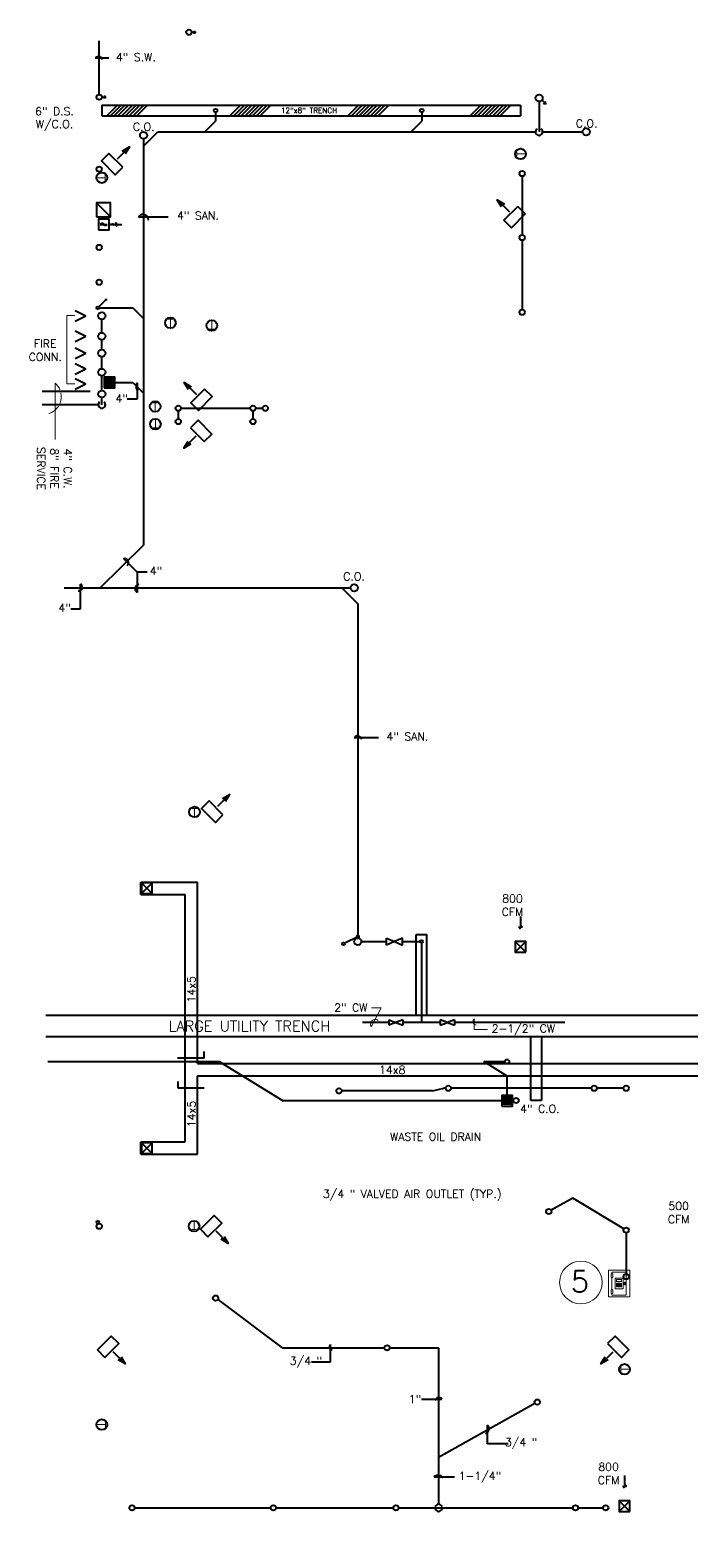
# Model space of a CAD drawing. Header units: inches. Extents: x 1071783 to 1074856, y 1075949 to 1078675.
# Drawn here: x 1071783 to 1072527, y 1076978 to 1078645 of the extents above; entities that cross this region are included whole.
import ezdxf
from ezdxf.enums import TextEntityAlignment as Align

# ---------------------------------------------------------------- set-up
doc = ezdxf.new("R2010")
doc.units = ezdxf.units.IN
doc.header["$MEASUREMENT"] = 0
doc.layers.get('0').update_dxf_attribs({"linetype": 'CONTINUOUS'})
for name, color, linetype, lineweight in [('M-BMCS', 211, 'CONTINUOUS', 20), ('M-CFM', 62, 'CONTINUOUS', 30), ('M-Diff', 172, 'CONTINUOUS', 40), ('M-DuctR', 7, 'CONTINUOUS', 40), ('M-DuctS', 21, 'CONTINUOUS', 40), ('M-Perim', 5, 'CONTINUOUS', 40), ('P-GCW', 132, 'CONTINUOUS', 40), ('P-San', 70, 'CONTINUOUS', 40), ('P-San-T', 231, 'CONTINUOUS', 20), ('P-Text', 50, 'CONTINUOUS', 20)]:
    doc.layers.add(name, color=color, linetype=linetype, lineweight=lineweight)
doc.styles.add('BGE', font='simplex.shx')

# ---------------------------------------------------------------- blocks, each defined once
blk = doc.blocks.new('PHTR')
at = {"linetype": 'Continuous'}
blk.add_line((0.92, 2.79), (0.92, 1.17), dxfattribs=at)
blk.add_lwpolyline([(0.73, 2.04), (0.92, 2.79), (1.1, 2.04)], dxfattribs=at)
blk.add_lwpolyline([(1.83, 1), (0, 1), (0, 0), (1.83, 0)], close=True, dxfattribs=at)
blk = doc.blocks.new('THERMO')
at = {"linetype": 'Continuous'}
blk.add_circle((0.01, -0.01), 0.5, dxfattribs=at)
at = {"layer": 'M-DuctS', "linetype": 'Continuous', "style": 'BGE'}
blk.add_text('T', height=0.75, rotation=360, dxfattribs=at).set_placement((0.01, -0.43), align=Align.CENTER)
blk.add_text('T', height=0.75, rotation=360, dxfattribs=at).set_placement((0.01, -0.43), align=Align.CENTER)
blk = doc.blocks.new('TSTAT')
at = {"linetype": 'Continuous'}
blk.add_blockref('THERMO', (0, -0.05), dxfattribs=at)
blk = doc.blocks.new('EXHST')
at = {"linetype": 'Continuous'}
for p, q in [((0.17, 0.5), (0.46, 0.5)), ((0.54, 0.5), (0.83, 0.5)), ((1.09, 0.5), (1.6, 0.5)), ((1.6, 0.5), (1.68, 0.67)), ((1.68, 0.67), (1.68, 0.33)), ((1.68, 0.33), (1.77, 0.5)), ((1.77, 0.5), (2.21, 0.5))]:
    blk.add_line(p, q, dxfattribs=at)
blk.add_lwpolyline([(0, 0), (1, 0), (1, 1), (0, 1)], close=True, dxfattribs=at)
blk.add_lwpolyline([(1.43, 0.42), (1.09, 0.5), (1.43, 0.58)], dxfattribs=at)
blk.add_circle((0.5, 0.5), 0.0417, dxfattribs=at)
for centre, start, end in [((0.33, 0.38), 48.3482, 143.1301), ((0.67, 0.62), 228.3482, 323.1301)]:
    blk.add_arc(centre, 0.208, start, end, dxfattribs=at)
blk = doc.blocks.new('MLC')
at = {"linetype": 'Continuous'}
for p, q in [((-0.58, 2.17), (-0.75, 2.17)), ((-0.75, 1.83), (-0.75, 2.17)), ((-0.58, 1.83), (-0.75, 1.83)), ((-0.67, 2.33), (0.67, 2.33)), ((-0.67, 2.17), (-0.67, 2.33)), ((-0.67, 0.67), (-0.67, 1.83)), ((-0.58, 1.83), (-0.58, 2.17)), ((0.67, 2.33), (0.67, 0.17)), ((-0.75, 0.67), (-0.75, 0.33)), ((-0.58, 0.67), (-0.75, 0.67)), ((-0.58, 0.33), (-0.75, 0.33)), ((-0.67, 0.17), (-0.67, 0.33)), ((0.67, 0.17), (-0.67, 0.17)), ((-0.58, 0.67), (-0.58, 0.33)), ((0.48, 1.38), (0.56, 1.38)), ((0.48, 1.38), (0.48, 1.12)), ((0.48, 1.12), (0.56, 1.12)), ((0.56, 1.38), (0.56, 1.12))]:
    blk.add_line(p, q, dxfattribs=at)
for points in [[(-1, 0), (1, 0), (1, 2.5), (-1, 2.5)], [(-0.75, 1.83), (-0.58, 1.83), (-0.58, 2.17), (-0.75, 2.17)], [(-0.38, 0.75), (0.38, 0.75), (0.38, 1.75), (-0.38, 1.75)], [(-0.23, 1.62), (0.23, 1.62), (0.23, 1.45), (-0.23, 1.45)], [(-0.23, 1.2), (-0.15, 1.2), (-0.15, 1.28), (-0.23, 1.28)], [(-0.23, 1.07), (-0.15, 1.07), (-0.15, 1.16), (-0.23, 1.16)], [(-0.23, 0.95), (-0.15, 0.95), (-0.15, 1.03), (-0.23, 1.03)], [(-0.1, 1.2), (-0.02, 1.2), (-0.02, 1.28), (-0.1, 1.28)], [(-0.1, 1.07), (-0.02, 1.07), (-0.02, 1.16), (-0.1, 1.16)], [(-0.1, 0.95), (-0.02, 0.95), (-0.02, 1.03), (-0.1, 1.03)], [(0.02, 1.2), (0.1, 1.2), (0.1, 1.28), (0.02, 1.28)], [(0.02, 1.07), (0.1, 1.07), (0.1, 1.16), (0.02, 1.16)], [(0.02, 0.95), (0.1, 0.95), (0.1, 1.03), (0.02, 1.03)], [(0.15, 1.2), (0.23, 1.2), (0.23, 1.28), (0.15, 1.28)], [(0.15, 1.07), (0.23, 1.07), (0.23, 1.16), (0.15, 1.16)], [(0.15, 0.95), (0.23, 0.95), (0.23, 1.03), (0.15, 1.03)]]:
    blk.add_lwpolyline(points, close=True, dxfattribs=at)

msp = doc.modelspace()

# ---------------------------------------------------------------- linework, layer by layer
at = {"layer": 'M-BMCS'}
msp.add_circle((1072403.1, 1077235.4), 24, dxfattribs=at)
at = {"layer": 'M-Diff'}
for p, q in [((1071857.9, 1078450.1), (1071873.9, 1078434.1)), ((1071908.6, 1077684.9), (1071920.6, 1077672.9)), ((1071908.6, 1077672.9), (1071920.6, 1077684.9)), ((1072335.3, 1077637), (1072335.3, 1077647.1)), ((1072337.3, 1077635), (1072333.3, 1077635)), ((1072335.2, 1077633), (1072333.3, 1077635)), ((1072337.3, 1077635), (1072335.3, 1077637)), ((1072329, 1077606.9), (1072341, 1077618.9)), ((1072329, 1077618.9), (1072341, 1077606.9)), ((1071908.5, 1077392.6), (1071920.5, 1077380.6)), ((1071908.5, 1077380.6), (1071920.5, 1077392.6)), ((1072452.3, 1077008), (1072452.3, 1077018.1)), ((1072454.3, 1077006), (1072450.3, 1077006)), ((1072452.2, 1077004), (1072450.3, 1077006)), ((1072454.3, 1077006), (1072452.3, 1077008)), ((1072446, 1076977.9), (1072458, 1076989.9)), ((1072446, 1076989.9), (1072458, 1076977.9))]:
    msp.add_line(p, q, dxfattribs=at)
for points in [[(1071857.9, 1078434.1), (1071873.9, 1078434.1), (1071873.9, 1078450.1), (1071857.9, 1078450.1)], [(1071908.6, 1077672.9), (1071920.6, 1077672.9), (1071920.6, 1077684.9), (1071908.6, 1077684.9)], [(1072341, 1077606.9), (1072341, 1077618.9), (1072329, 1077618.9), (1072329, 1077606.9)], [(1071908.5, 1077380.6), (1071920.5, 1077380.6), (1071920.5, 1077392.6), (1071908.5, 1077392.6)], [(1072458, 1076977.9), (1072458, 1076989.9), (1072446, 1076989.9), (1072446, 1076977.9)]]:
    msp.add_lwpolyline(points, close=True, dxfattribs=at)
at = {"layer": 'M-DuctS'}
for p, q in [((1071907.8, 1077685.9), (1071971.8, 1077685.9)), ((1071907.8, 1077671.9), (1071907.8, 1077685.9)), ((1071971.8, 1077481.9), (1071971.8, 1077685.9)), ((1071907.8, 1077671.9), (1071957.8, 1077671.9)), ((1071957.8, 1077393.6), (1071957.8, 1077671.9)), ((1071979.3, 1077487.9), (1071979.3, 1077495.4)), ((1071979.3, 1077487.9), (1071949.1, 1077487.9)), ((1071971.8, 1077481.9), (1072593, 1077481.9)), ((1071949.9, 1077453.9), (1071949.9, 1077461.5)), ((1071971.8, 1077467.9), (1072579, 1077467.9)), ((1071971.8, 1077379.6), (1071971.8, 1077467.9)), ((1071979.1, 1077453.9), (1071949.9, 1077453.9)), ((1071907.8, 1077379.6), (1071907.8, 1077393.6)), ((1071907.8, 1077393.6), (1071957.8, 1077393.6)), ((1071907.8, 1077379.6), (1071971.8, 1077379.6))]:
    msp.add_line(p, q, dxfattribs=at)
at = {"layer": 'P-GCW'}
for p, q in [((1072337, 1078479.9), (1072337, 1078413.9)), ((1072337, 1078407.9), (1072337, 1078329.9)), ((1071834, 1078328.9), (1071846, 1078322.9)), ((1071834, 1078316.9), (1071846, 1078322.9)), ((1071864, 1078303.9), (1071864, 1078318.9)), ((1071834, 1078305.9), (1071846, 1078299.9)), ((1071834, 1078293.9), (1071846, 1078299.9)), ((1071864, 1078284.9), (1071864, 1078295.9)), ((1071834, 1078286.9), (1071846, 1078280.9)), ((1071834, 1078274.9), (1071846, 1078280.9)), ((1071834, 1078269.4), (1071846, 1078263.4)), ((1071834, 1078257.4), (1071846, 1078263.4)), ((1071864, 1078263.4), (1071864, 1078276.9)), ((1071834, 1078252.2), (1071846, 1078246.2)), ((1071834, 1078240.2), (1071846, 1078246.2)), ((1071864, 1078238.9), (1071864, 1078255.4)), ((1071851, 1078237.9), (1071797.1, 1078237.9)), ((1071864, 1078222.9), (1071864, 1078230.9)), ((1071860, 1078222.9), (1071797.1, 1078222.9)), ((1071950, 1078215.9), (1071950, 1078206.9)), ((1071953, 1078218.9), (1072031, 1078218.9)), ((1072034, 1078215.9), (1072034, 1078206.9)), ((1072037, 1078218.9), (1072045, 1078218.9)), ((1072156, 1077618.9), (1072184.3, 1077618.9)), ((1072184.3, 1077614.9), (1072184.3, 1077622.9)), ((1072184.3, 1077622.9), (1072193.3, 1077618.9)), ((1072193.3, 1077618.9), (1072184.3, 1077614.9)), ((1072202.3, 1077622.9), (1072193.3, 1077618.9)), ((1072193.3, 1077618.9), (1072202.3, 1077614.9)), ((1072202.3, 1077614.9), (1072202.3, 1077622.9)), ((1072202.3, 1077618.9), (1072222.3, 1077618.9)), ((1072223.8, 1077617.4), (1072223.8, 1077527.9)), ((1072186.8, 1077527.9), (1072157.2, 1077527.9)), ((1072186.8, 1077530.9), (1072186.8, 1077524.9)), ((1072186.8, 1077530.9), (1072194.8, 1077527.9)), ((1072194.8, 1077527.9), (1072186.8, 1077524.9)), ((1072202.8, 1077530.9), (1072194.8, 1077527.9)), ((1072194.8, 1077527.9), (1072202.8, 1077524.9)), ((1072202.8, 1077530.9), (1072202.8, 1077524.9)), ((1072244.8, 1077527.9), (1072202.8, 1077527.9)), ((1072244.8, 1077530.9), (1072244.8, 1077524.9)), ((1072252.8, 1077527.9), (1072244.8, 1077530.9)), ((1072244.8, 1077524.9), (1072252.8, 1077527.9)), ((1072260.8, 1077530.9), (1072252.8, 1077527.9)), ((1072252.8, 1077527.9), (1072260.8, 1077524.9)), ((1072260.8, 1077530.9), (1072260.8, 1077524.9)), ((1072385, 1077527.9), (1072260.8, 1077527.9)), ((1072236, 1077450.9), (1072134, 1077450.9)), ((1072236, 1077450.9), (1072249, 1077453.9)), ((1072251, 1077453.9), (1072249, 1077453.9)), ((1072415, 1077453.9), (1072257, 1077453.9)), ((1072451, 1077453.9), (1072421, 1077453.9)), ((1072394, 1077330.3), (1072369.6, 1077316.7)), ((1072451.4, 1077295.8), (1072394, 1077330.3)), ((1072454, 1077291.3), (1072454, 1077244.9)), ((1071994.4, 1077216.1), (1072067, 1077161.9)), ((1072067, 1077161.9), (1072182, 1077161.9)), ((1072121.5, 1077146.2), (1072121.5, 1077165.7)), ((1072188, 1077161.9), (1072243, 1077161.9)), ((1072243, 1077161.9), (1072243, 1076985.9)), ((1072100, 1077146.2), (1072121.5, 1077146.2)), ((1072223.8, 1077104.2), (1072246.7, 1077104.2)), ((1072243, 1077038.9), (1072351.4, 1077099.5)), ((1072297.9, 1077054), (1072297.9, 1077074.8)), ((1072321.3, 1077054), (1072297.9, 1077054)), ((1072238.1, 1077016.6), (1072260.9, 1077016.6)), ((1071901, 1076981.9), (1072054, 1076981.9)), ((1072060, 1076981.9), (1072192, 1076981.9)), ((1072198, 1076981.9), (1072394, 1076981.9)), ((1072400, 1076981.9), (1072428, 1076981.9))]:
    msp.add_line(p, q, dxfattribs=at)
for centre, radius in [((1071861, 1078487.9), 3), ((1072337, 1078482.9), 3), ((1072337, 1078410.9), 3), ((1071861, 1078399.9), 3), ((1071861, 1078360.7), 3), ((1072337, 1078326.9), 3), ((1071864, 1078322.9), 4), ((1071864, 1078299.9), 4), ((1071864, 1078280.9), 4), ((1071864, 1078259.4), 4), ((1071864, 1078234.9), 4), ((1071950, 1078218.9), 3), ((1072034, 1078218.9), 3), ((1072048, 1078218.9), 3), ((1071950, 1078203.9), 3), ((1072034, 1078203.9), 3), ((1072223.8, 1077618.9), 1.5), ((1072131, 1077450.9), 3), ((1072254, 1077453.9), 3), ((1072418, 1077453.9), 3), ((1072454, 1077453.9), 3), ((1072367, 1077315.3), 3), ((1071861.1, 1077298.7), 3), ((1072454, 1077294.3), 3), ((1072454, 1077241.9), 3), ((1071992, 1077217.9), 3), ((1072185, 1077161.9), 3), ((1072354, 1077100.9), 3), ((1071898, 1076981.9), 3), ((1072057, 1076981.9), 3), ((1072195, 1076981.9), 3), ((1072397, 1076981.9), 3), ((1072431, 1076981.9), 3)]:
    msp.add_circle(centre, radius, dxfattribs=at)
for centre, radius, start, end in [((1071864, 1078222.9), 4, 128.6822, 51.3178), ((1072123.4, 1077162.9), 3.36, 125.1622, 186.3186), ((1072123.4, 1077162.9), 3.36, 206.4156, 268.0569), ((1072243.1, 1077101.4), 4.48, 101.6065, 164.5189), ((1072243.1, 1077101.4), 4.48, 37.5209, 81.6233), ((1072294.4, 1077070.8), 5.3, 285.6713, 347.9033), ((1072294.4, 1077070.8), 5.3, 6.0538, 49.1605), ((1072242.4, 1077013.2), 5.48, 94.8599, 142.6213), ((1072242.4, 1077013.2), 5.48, 20.1721, 71.0121), ((1072243, 1076981.9), 4, 14.4775, 165.5225), ((1072243, 1076981.9), 4, 194.4775, 345.5225)]:
    msp.add_arc(centre, radius, start, end, dxfattribs=at)
at = {"layer": 'P-San'}
for p, q in [((1071861.1, 1078571.9), (1071861.1, 1078632.4)), ((1071965, 1078641.9), (1071970, 1078641.9)), ((1071968, 1078643.6), (1071968, 1078640.1)), ((1071872, 1078612.8), (1071856.6, 1078612.8)), ((1071864.1, 1078568.9), (1071869.1, 1078568.9)), ((1071867.1, 1078570.7), (1071867.1, 1078567.2)), ((1072356, 1078563.9), (1072356, 1078529.9)), ((1072359.3, 1078565.6), (1072363.9, 1078560.9)), ((1072360.9, 1078561), (1072363.6, 1078564.1)), ((1071864, 1078559.9), (1071864, 1078547.9)), ((1071864, 1078559.9), (1072335, 1078559.9)), ((1071864, 1078547.9), (1072335, 1078547.9)), ((1071869.5, 1078547.9), (1071881.5, 1078559.9)), ((1071873.7, 1078547.9), (1071885.7, 1078559.9)), ((1071877.9, 1078547.9), (1071889.9, 1078559.9)), ((1071882.2, 1078547.9), (1071894.2, 1078559.9)), ((1071886.4, 1078547.9), (1071898.4, 1078559.9)), ((1071890.7, 1078547.9), (1071902.7, 1078559.9)), ((1071894.9, 1078547.9), (1071906.9, 1078559.9)), ((1071899.2, 1078547.9), (1071911.2, 1078559.9)), ((1071903.4, 1078547.9), (1071915.4, 1078559.9)), ((1071992, 1078551.9), (1071992, 1078541.9)), ((1072008.2, 1078547.9), (1072020.2, 1078559.9)), ((1072012.4, 1078547.9), (1072024.4, 1078559.9)), ((1072016.7, 1078547.9), (1072028.7, 1078559.9)), ((1072020.9, 1078547.9), (1072032.9, 1078559.9)), ((1072025.2, 1078547.9), (1072037.2, 1078559.9)), ((1072029.4, 1078547.9), (1072041.4, 1078559.9)), ((1072033.7, 1078547.9), (1072045.7, 1078559.9)), ((1072037.9, 1078547.9), (1072049.9, 1078559.9)), ((1072042.1, 1078547.9), (1072054.1, 1078559.9)), ((1072140.8, 1078547.9), (1072152.8, 1078559.9)), ((1072145.1, 1078547.9), (1072157.1, 1078559.9)), ((1072149.3, 1078547.9), (1072161.3, 1078559.9)), ((1072153.6, 1078547.9), (1072165.6, 1078559.9)), ((1072157.8, 1078547.9), (1072169.8, 1078559.9)), ((1072162, 1078547.9), (1072174, 1078559.9)), ((1072166.3, 1078547.9), (1072178.3, 1078559.9)), ((1072170.5, 1078547.9), (1072182.5, 1078559.9)), ((1072174.8, 1078547.9), (1072186.8, 1078559.9)), ((1072224, 1078551.9), (1072224, 1078541.9)), ((1072278.3, 1078547.9), (1072290.3, 1078559.9)), ((1072282.6, 1078547.9), (1072294.6, 1078559.9)), ((1072286.8, 1078547.9), (1072298.8, 1078559.9)), ((1072291.1, 1078547.9), (1072303.1, 1078559.9)), ((1072295.3, 1078547.9), (1072307.3, 1078559.9)), ((1072299.6, 1078547.9), (1072311.6, 1078559.9)), ((1072303.8, 1078547.9), (1072315.8, 1078559.9)), ((1072308, 1078547.9), (1072320, 1078559.9)), ((1072312.3, 1078547.9), (1072324.3, 1078559.9)), ((1072335, 1078559.9), (1072335, 1078547.9)), ((1071911, 1078513.9), (1071927, 1078529.9)), ((1071927, 1078529.9), (1072352, 1078529.9)), ((1071980, 1078529.9), (1071992, 1078541.9)), ((1072212, 1078529.9), (1072224, 1078541.9)), ((1072360, 1078529.9), (1072405, 1078529.9)), ((1071911, 1078521.9), (1071911, 1078064.9)), ((1071938.8, 1078433.7), (1071905.3, 1078433.7)), ((1071860.6, 1078333), (1071868.8, 1078341.1)), ((1071861, 1078331.9), (1071899, 1078331.9)), ((1071867.3, 1078341.1), (1071870.2, 1078341.1)), ((1071899, 1078331.9), (1071911, 1078319.9)), ((1071868.8, 1078253.9), (1071868.8, 1078241.9)), ((1071870.8, 1078253.9), (1071870.8, 1078241.9)), ((1071872.8, 1078253.9), (1071872.8, 1078241.9)), ((1071874.8, 1078253.9), (1071874.8, 1078241.9)), ((1071876.8, 1078253.9), (1071876.8, 1078241.9)), ((1071878.8, 1078247.9), (1071899, 1078247.9)), ((1071899, 1078247.9), (1071911, 1078235.9)), ((1071904.1, 1078229.6), (1071904.1, 1078247.4)), ((1071892.7, 1078229.6), (1071904.1, 1078229.6)), ((1071862, 1078016.9), (1071911, 1078064.9)), ((1071903.8, 1078034.6), (1071888.6, 1078049.7)), ((1071914.9, 1078034.6), (1071903.8, 1078034.6)), ((1071903.8, 1078034.6), (1071903.8, 1078011.8)), ((1071821.8, 1078016.9), (1072144, 1078016.9)), ((1071840, 1077993.3), (1071840, 1078021.1)), ((1072134, 1078016.9), (1072152, 1077998.9)), ((1072152, 1077998.9), (1072152, 1077625.9)), ((1071829.2, 1077993.3), (1071840, 1077993.3)), ((1072175.4, 1077848.2), (1072147.9, 1077848.2)), ((1072152, 1077624.4), (1072137.4, 1077617.1)), ((1072217.8, 1077535.9), (1072217.8, 1077627)), ((1072217.8, 1077627), (1072229.8, 1077627)), ((1072229.8, 1077535.9), (1072229.8, 1077627)), ((1072969, 1077535.9), (1071801, 1077535.9)), ((1072993, 1077511.9), (1071801, 1077511.9)), ((1072346.8, 1077440.3), (1072346.8, 1077511.9)), ((1072358.8, 1077511.9), (1072358.8, 1077440.3)), ((1071803.3, 1077483.9), (1071996, 1077483.9)), ((1071996, 1077483.9), (1072068, 1077439.9)), ((1072293.8, 1077483.9), (1072317.5, 1077483.9)), ((1072320, 1077467.5), (1072293.8, 1077483.9)), ((1072320, 1077445.9), (1072320, 1077467.5)), ((1072327.1, 1077439.9), (1072068, 1077439.9)), ((1072326, 1077443.9), (1072314, 1077443.9)), ((1072326, 1077441.9), (1072314, 1077441.9)), ((1072326, 1077437.9), (1072314, 1077437.9)), ((1072326, 1077435.9), (1072314, 1077435.9)), ((1072358.8, 1077440.3), (1072346.8, 1077440.3))]:
    msp.add_line(p, q, dxfattribs=at)
for points in [[(1071866.8, 1078241.9), (1071878.8, 1078241.9), (1071878.8, 1078253.9), (1071866.8, 1078253.9)], [(1072314, 1077433.9), (1072326, 1077433.9), (1072326, 1077445.9), (1072314, 1077445.9)]]:
    msp.add_lwpolyline(points, close=True, dxfattribs=at)
for centre, radius in [((1071962, 1078641.9), 3), ((1071861.1, 1078568.9), 3), ((1072356, 1078567.9), 4), ((1071992, 1078553.9), 2), ((1072224, 1078553.9), 2), ((1071911, 1078525.9), 4), ((1072409, 1078529.9), 4), ((1071859.5, 1078331.9), 1.5), ((1072148, 1078016.9), 4), ((1072136, 1077616.4), 1.5), ((1072152, 1077618.9), 4), ((1072320, 1077483.9), 2.5), ((1072330.1, 1077440.1), 3), ((1071859.5, 1077303.4), 1.5)]:
    msp.add_circle(centre, radius, dxfattribs=at)
for centre, radius, start, end in [((1071860.3, 1078609.7), 4.86, 91.5661, 140.2515), ((1071860.3, 1078609.7), 4.86, 16.7771, 68.3882), ((1072356, 1078529.9), 4, 120, 60), ((1071910.6, 1078431.2), 5.8, 92.5794, 155.2375), ((1071910.6, 1078431.2), 5.8, 354.492, 78.7958), ((1071907.7, 1078243.4), 5.37, 132.7445, 157.6625), ((1071907.7, 1078243.4), 5.37, 181.7286, 240.9547), ((1071889.8, 1078045.5), 4.36, 41.9303, 105.9446), ((1071889.8, 1078045.5), 4.36, 309.5819, 22.7361), ((1071837.9, 1078017.6), 4.09, 263.5381, 339.825), ((1071837.9, 1078017.6), 4.09, 2.1355, 59.6056), ((1071906.3, 1078015.9), 4.8, 178.1477, 238.9745), ((1071906.3, 1078015.9), 4.8, 99.4706, 160.1638), ((1072151.7, 1077845.7), 4.61, 94.8242, 146.2344), ((1072151.7, 1077845.7), 4.61, 6.8308, 77.8141), ((1072152, 1077624.4), 1.5, 226.0538, 176.7226)]:
    msp.add_arc(centre, radius, start, end, dxfattribs=at)
at = {"layer": 'P-Text'}
for p, q in [((1071833.7, 1078323.3), (1071824.6, 1078323.3)), ((1071824.6, 1078323.3), (1071824.6, 1078246.5)), ((1071811.4, 1078183.8), (1071811.4, 1078247.2)), ((1071824.6, 1078246.5), (1071833.7, 1078246.5)), ((1072178.5, 1077544.3), (1072167.2, 1077523.1)), ((1072167.5, 1077544.3), (1072178.5, 1077544.3)), ((1072283.1, 1077520.2), (1072283.1, 1077531.8)), ((1072297.8, 1077520.2), (1072283.1, 1077520.2))]:
    msp.add_line(p, q, dxfattribs=at)
for centre, radius, start, end in [((1071798.6, 1078232), 19.9, 22.9702, 49.9495), ((1071798.6, 1078232), 19.9, 338.4171, 11.9749), ((1071798.6, 1078232), 19.9, 286.6846, 327.3131), ((1072171.8, 1077525.9), 5.41, 54.3005, 146.6887), ((1072285.3, 1077528.8), 3.71, 124.9932, 182.5643), ((1072285.3, 1077528.8), 3.71, 201.3514, 270.3834), ((1072171.8, 1077525.9), 5.41, 166.7439, 210.751)]:
    msp.add_arc(centre, radius, start, end, dxfattribs=at)

# ---------------------------------------------------------------- block references
at = {"layer": 'M-BMCS', "xscale": 12, "yscale": 12, "zscale": 12}
msp.add_blockref('MLC', (1072446, 1077219.2), dxfattribs=at)
at = {"layer": 'M-DuctR', "xscale": 12, "yscale": 12, "zscale": 12}
msp.add_blockref('EXHST', (1071860.2, 1078419.8), dxfattribs=at)
at = {"layer": 'M-DuctS', "xscale": 12, "yscale": 12, "zscale": 12}
for p, rotation in [((1072334.3, 1078504.9), 90), ((1071864.7, 1078478.4), 270), ((1071987.9, 1078311.2), 180), ((1071924.4, 1078200.3), 180), ((1071967.9, 1077298.1), 180), ((1072451.4, 1077137.6), 90), ((1071864.8, 1077075.6), 270)]:
    msp.add_blockref('TSTAT', p, dxfattribs=dict(at, rotation=rotation))
for p in [(1071941, 1078315.8), (1071923.9, 1078221.6), (1071968.1, 1077765.5)]:
    msp.add_blockref('TSTAT', p, dxfattribs=at)
at = {"layer": 'M-Perim', "xscale": 12.00001840928089, "yscale": 12.00001840928089, "zscale": 12}
for p, rotation in [((1071863.6, 1078497.2), 315), ((1072324.9, 1078422), 45), ((1071972.7, 1078216.5), 45), ((1071987.8, 1078189.9), 135), ((1071976.3, 1077768.6), 315), ((1071990.5, 1077310.8), 225), ((1071874.6, 1077175.2), 225), ((1072457.1, 1077159.6), 135)]:
    msp.add_blockref('PHTR', p, dxfattribs=dict(at, rotation=rotation))

# ---------------------------------------------------------------- texts
at = {"layer": 'M-BMCS', "style": 'BGE'}
msp.add_text('5', height=24, dxfattribs=at).set_placement((1072401.9, 1077236.6), align=Align.MIDDLE)
at = {"layer": 'M-CFM', "style": 'BGE'}
for s, p in [('800', (1072326.1, 1077667.3)), ('CFM', (1072326.1, 1077652.3)), ('CFM', (1072513.1, 1077306.5)), ('500', (1072513.1, 1077321.5)), ('800', (1072434.2, 1077028)), ('CFM', (1072434.2, 1077013))]:
    msp.add_text(s, height=9, dxfattribs=at).set_placement(p, align=Align.MIDDLE)
at = {"layer": 'M-DuctS', "style": 'BGE'}
for p in [(1071964.8, 1077565.3), (1071965.1, 1077424.9)]:
    msp.add_text('14x5', height=9, rotation=90, dxfattribs=at).set_placement(p, align=Align.MIDDLE)
msp.add_text('14x8', height=9, dxfattribs=at).set_placement((1072190.8, 1077474.7), align=Align.MIDDLE)
at = {"layer": 'P-GCW', "style": 'BGE'}
for s, p in [(' 3/4 " VALVED AIR OUTLET (TYP.)', (1072210.2, 1077334.5)), (' 3/4 "', (1072090.6, 1077146.6)), ('1"', (1072216.4, 1077104.2)), (' 3/4 "', (1072332.6, 1077055)), ('1-1/4"', (1072289.4, 1077017.1))]:
    msp.add_text(s, height=9, dxfattribs=at).set_placement(p, align=Align.MIDDLE)
at = {"layer": 'P-San-T', "style": 'BGE'}
for s, height, p in [('4" S.W.', 9, (1071902.3, 1078613.9)), ('6" D.S.', 9, (1071810.8, 1078553)), ('W/C.O.', 9, (1071810.8, 1078538)), ('12"x8" TRENCH', 6, (1072097.2, 1078554)), ('C.O.', 9, (1071911.2, 1078535.6)), ('C.O.', 9, (1072409.5, 1078539.3)), ('4" SAN.', 9, (1071972.2, 1078435.6)), ('4"', 9, (1071886.4, 1078229.9)), ('4"', 9, (1071925, 1078036.1)), ('C.O.', 9, (1072147.8, 1078029.7)), ('4"', 9, (1071822.2, 1077994.3)), ('4" SAN.', 9, (1072207.9, 1077849.7)), ('LARGE UTILITY TRENCH', 12, (1072030.2, 1077523.9)), ('4" C.O.', 9, (1072356.9, 1077430.8)), ('WASTE OIL DRAIN', 9, (1072239.6, 1077399.4))]:
    msp.add_text(s, height=height, dxfattribs=at).set_placement(p, align=Align.MIDDLE)
at = {"layer": 'P-Text', "style": 'BGE'}
for s, p in [('FIRE', (1071800.3, 1078291.6)), ('CONN.', (1071800.4, 1078276.6)), ('2" CW', (1072144.2, 1077544.6)), ('2-1/2" CW', (1072338.3, 1077520.5))]:
    msp.add_text(s, height=9, dxfattribs=at).set_placement(p, align=Align.MIDDLE)
for s, p in [('SERVICE', (1071795.7, 1078151.1)), ('8" FIRE', (1071810.7, 1078151.1)), ('4" C.W.', (1071825.7, 1078151))]:
    msp.add_text(s, height=9, rotation=270, dxfattribs=at).set_placement(p, align=Align.MIDDLE)

doc.saveas('drawing.dxf')
